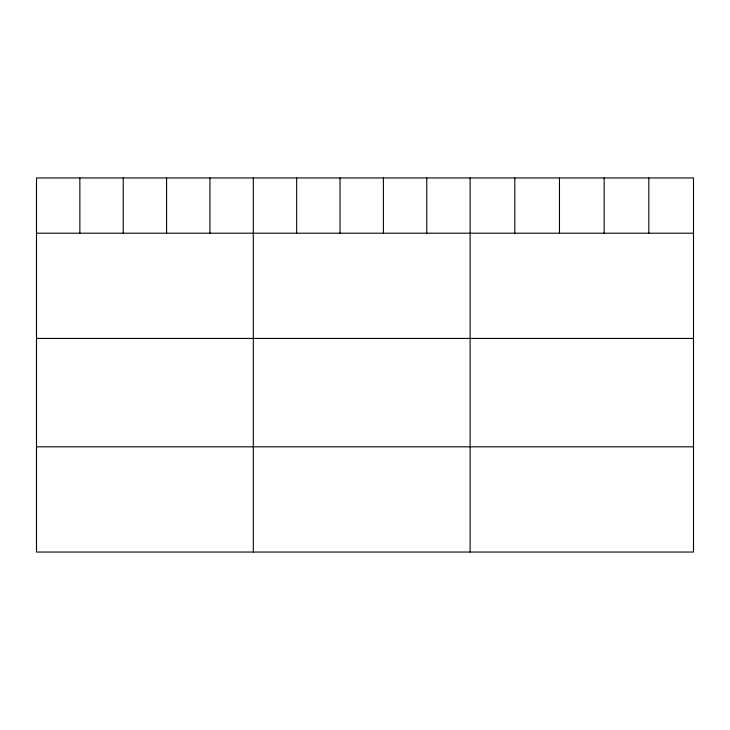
<?xml version="1.0" encoding="UTF-8"?>
<svg xmlns="http://www.w3.org/2000/svg" width="730" height="730" viewBox="0 0 730 730"><rect width="100%" height="100%" fill="white"/><g stroke="black" fill="none" stroke-linecap="round" stroke-linejoin="round"><path stroke-width="1.09" d="M693.5 233.198L693.5 552.044L36.5 552.044L36.5 177.956L693.5 177.956L693.5 233.198L36.5 233.198M36.5 338.419L693.5 338.419M36.5 446.824L693.5 446.824M648.824 177.956L648.824 233.198M604.148 177.956L604.148 233.198M559.472 177.956L559.472 233.198M514.796 177.956L514.796 233.198M470.12 177.956L470.12 552.044M426.758 177.956L426.758 233.198M383.396 177.956L383.396 233.198M340.034 177.956L340.034 233.198M296.672 177.956L296.672 233.198M253.31 177.956L253.31 552.044M209.948 177.956L209.948 233.198M166.586 177.956L166.586 233.198M123.224 177.956L123.224 233.198M79.862 177.956L79.862 233.198"/></g></svg>
